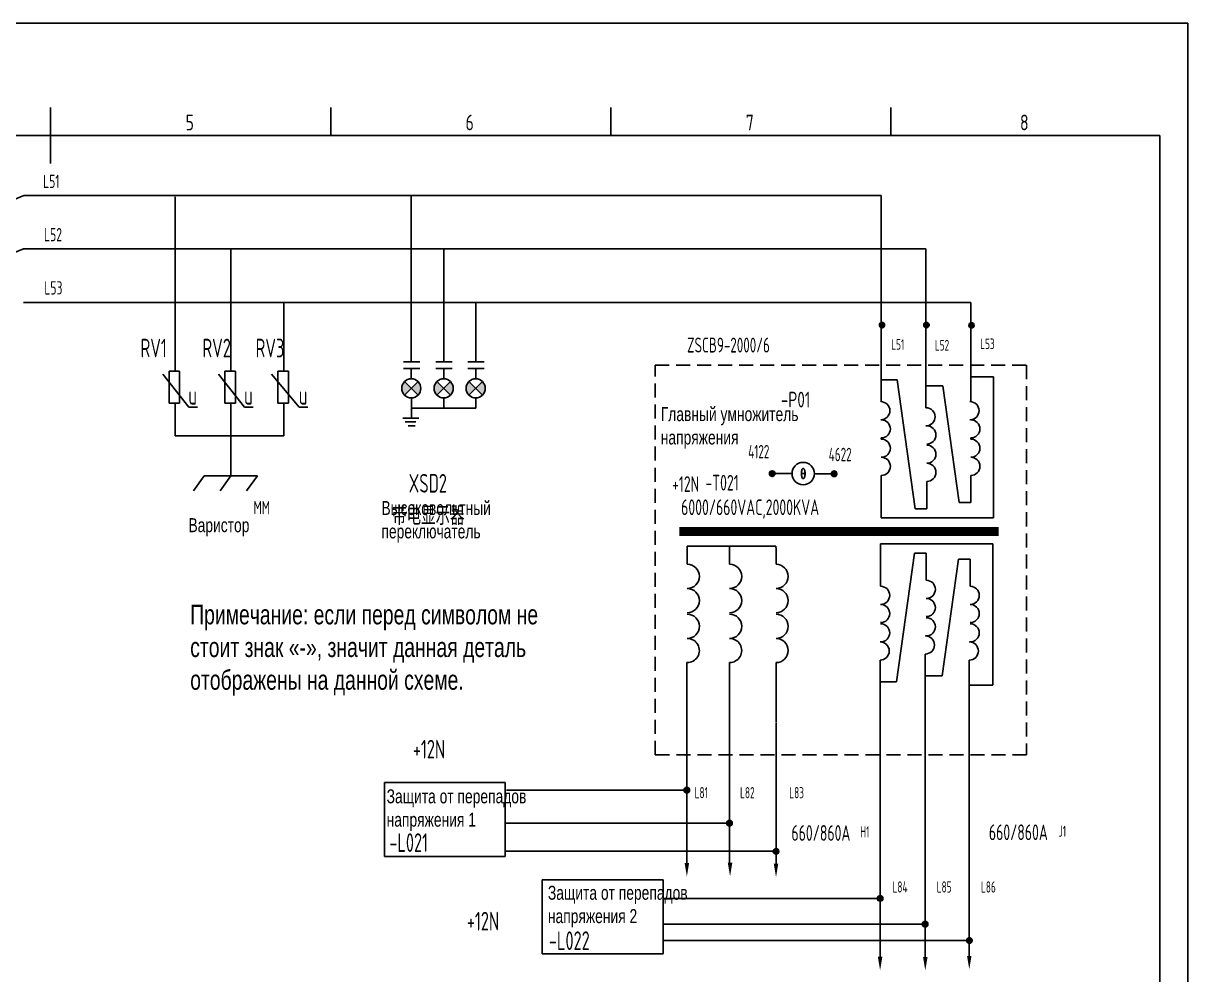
# Model space of a CAD drawing. Header units: millimetres. Extents: x 743 to 25007, y -5378 to 2245.
# Drawn here: x 5014 to 5221.9, y -109.8 to 60 of the extents above; entities that cross this region are included whole.
import ezdxf

# ---------------------------------------------------------------- set-up
doc = ezdxf.new("R2010")
doc.units = ezdxf.units.MM
doc.header["$LTSCALE"] = 10
doc.header["$MEASUREMENT"] = 0
doc.linetypes.add('DASHED2', pattern=[0.375, 0.25, -0.125])
doc.layers.add('11', color=3, linetype='Continuous')
doc.layers.add('CONTINUOUS', color=7, linetype='Continuous')
doc.styles.add('ROMAN', font='ROMANC.shx', dxfattribs={"width": 0.7, "height": 0.7})
doc.styles.add('ROMANS', font='romans', dxfattribs={"width": 0.67, "bigfont": 'hzlib'})
doc.styles.get("Standard").update_dxf_attribs({"font": 'isocp', "width": 0.707, "bigfont": 'intecad.shx'})

msp = doc.modelspace()

# ---------------------------------------------------------------- hatches: boundary and pattern name
at = {"layer": 'CONTINUOUS'}
h = msp.add_hatch(dxfattribs=at)
h.set_pattern_fill('ANGLE', color=256, scale=0.076, style=0)
h.set_pattern_definition([(0, (4536.57995, -166.63103), (0, 0.53086), [0.38608, -0.14478]), (90, (4536.57995, -166.63103), (-0.53086, 3e-17), [0.38608, -0.14478])])
h.paths.add_polyline_path([(5166.83, 6.09, 1), (5167.78, 6.09, 1)])
h = msp.add_hatch(dxfattribs=at)
h.set_pattern_fill('ANGLE', color=256, scale=0.0076, style=0)
h.set_pattern_definition([(0, (4535.79956, -156.389855), (0, 0.053086), [0.038608, -0.014478]), (90, (4535.79956, -156.389855), (-0.053086, 3e-18), [0.038608, -0.014478])])
h.paths.add_polyline_path([(5166.83, 6.09, 1), (5167.78, 6.09, 1)])
h = msp.add_hatch(dxfattribs=at)
h.set_pattern_fill('ANGLE', color=256, scale=0.0076, style=0)
h.set_pattern_definition([(0, (4543.71453, -156.383433), (0, 0.053086), [0.038608, -0.014478]), (90, (4543.71453, -156.383433), (-0.053086, 3e-18), [0.038608, -0.014478])])
h.paths.add_polyline_path([(5174.75, 6.1, 1), (5175.69, 6.1, 1)])
h = msp.add_hatch(dxfattribs=at)
h.set_pattern_fill('ANGLE', color=256, scale=0.076, style=0)
h.set_pattern_definition([(0, (4544.4949, -166.6246), (0, 0.53086), [0.38608, -0.14478]), (90, (4544.4949, -166.6246), (-0.53086, 3e-17), [0.38608, -0.14478])])
h.paths.add_polyline_path([(5174.75, 6.1, 1), (5175.69, 6.1, 1)])
h = msp.add_hatch(dxfattribs=at)
h.set_pattern_fill('ANGLE', color=256, scale=0.076, style=0)
h.set_pattern_definition([(0, (4552.54344, -166.67717), (0, 0.53086), [0.38608, -0.14478]), (90, (4552.54344, -166.67717), (-0.53086, 3e-17), [0.38608, -0.14478])])
h.paths.add_polyline_path([(5182.8, 6.05, 1), (5183.74, 6.05, 1)])
h = msp.add_hatch(dxfattribs=at)
h.set_pattern_fill('ANGLE', color=256, scale=0.0076, style=0)
h.set_pattern_definition([(0, (4551.763046, -156.436), (0, 0.053086), [0.038608, -0.014478]), (90, (4551.763046, -156.436), (-0.053086, 3e-18), [0.038608, -0.014478])])
h.paths.add_polyline_path([(5182.8, 6.05, 1), (5183.74, 6.05, 1)])
h = msp.add_hatch(color=256, dxfattribs=at)
h.paths.add_polyline_path([(5083.26, -5.2), (5082.05, -3.99, 0.198912), (5081.55, -5.2)])
h.paths.add_polyline_path([(5082.05, -6.41), (5083.26, -5.2), (5081.55, -5.2, 0.198912)])
h.paths.add_polyline_path([(5084.47, -6.41, 0.198912), (5084.97, -5.2), (5083.26, -5.2)])
h.paths.add_polyline_path([(5083.26, -5.2), (5084.97, -5.2, 0.198912), (5084.47, -3.99)])
h = msp.add_hatch(color=256, dxfattribs=at)
h.paths.add_polyline_path([(5089.05, -5.2), (5087.84, -3.99, 0.198912), (5087.34, -5.2)])
h.paths.add_polyline_path([(5087.84, -6.41), (5089.05, -5.2), (5087.34, -5.2, 0.198912)])
h.paths.add_polyline_path([(5090.26, -6.41, 0.198912), (5090.76, -5.2), (5089.05, -5.2)])
h.paths.add_polyline_path([(5089.05, -5.2), (5090.76, -5.2, 0.198912), (5090.26, -3.99)])
h = msp.add_hatch(color=256, dxfattribs=at)
h.paths.add_polyline_path([(5094.76, -5.2), (5093.55, -3.99, 0.198912), (5093.05, -5.2)])
h.paths.add_polyline_path([(5093.55, -6.41), (5094.76, -5.2), (5093.05, -5.2, 0.198912)])
h.paths.add_polyline_path([(5095.97, -6.41, 0.198912), (5096.47, -5.2), (5094.76, -5.2)])
h.paths.add_polyline_path([(5094.76, -5.2), (5096.47, -5.2, 0.198912), (5095.97, -3.99)])
h = msp.add_hatch(dxfattribs=at)
h.set_pattern_fill('ANGLE', color=256, scale=0.008, style=0)
h.set_pattern_definition([(0, (4482.942424, -191.44887), (0, 0.05588), [0.04064, -0.01524]), (90, (4482.942424, -191.44887), (-0.05588, 3e-18), [0.04064, -0.01524])])
h.paths.add_polyline_path([(5147.19, -20.41, 1), (5148.18, -20.41, 1)])
h = msp.add_hatch(dxfattribs=at)
h.set_pattern_fill('ANGLE', color=256, scale=0.08, style=0)
h.set_pattern_definition([(0, (4483.7639, -202.22905), (0, 0.5588), [0.4064, -0.1524]), (90, (4483.7639, -202.22905), (-0.5588, 3e-17), [0.4064, -0.1524])])
h.paths.add_polyline_path([(5147.19, -20.41, 1), (5148.18, -20.41, 1)])
h = msp.add_hatch(dxfattribs=at)
h.set_pattern_fill('ANGLE', color=256, scale=0.08, style=0)
h.set_pattern_definition([(0, (4494.8244, -202.2556), (0, 0.5588), [0.4064, -0.1524]), (90, (4494.8244, -202.2556), (-0.5588, 3e-17), [0.4064, -0.1524])])
h.paths.add_polyline_path([(5158.25, -20.44, 1), (5159.24, -20.44, 1)])
h = msp.add_hatch(dxfattribs=at)
h.set_pattern_fill('ANGLE', color=256, scale=0.008, style=0)
h.set_pattern_definition([(0, (4494.00296, -191.475416), (0, 0.05588), [0.04064, -0.01524]), (90, (4494.00296, -191.475416), (-0.05588, 3e-18), [0.04064, -0.01524])])
h.paths.add_polyline_path([(5158.25, -20.44, 1), (5159.24, -20.44, 1)])
h = msp.add_hatch(dxfattribs=at)
h.set_pattern_fill('ANGLE', color=256, scale=0.08, style=0)
h.set_pattern_definition([(0, (4468.5395, -258.71814), (0, 0.5588), [0.4064, -0.1524]), (90, (4468.5395, -258.71814), (-0.5588, 3e-17), [0.4064, -0.1524])])
h.paths.add_polyline_path([(5131.96, -76.9, 1), (5132.96, -76.9, 1)])
h = msp.add_hatch(dxfattribs=at)
h.set_pattern_fill('ANGLE', color=256, scale=0.008, style=0)
h.set_pattern_definition([(0, (4467.718026, -247.937955), (0, 0.05588), [0.04064, -0.01524]), (90, (4467.718026, -247.937955), (-0.05588, 3e-18), [0.04064, -0.01524])])
h.paths.add_polyline_path([(5131.96, -76.9, 1), (5132.96, -76.9, 1)])
h = msp.add_hatch(dxfattribs=at)
h.set_pattern_fill('ANGLE', color=256, scale=0.008, style=0)
h.set_pattern_definition([(0, (4475.340105, -253.82265), (0, 0.05588), [0.04064, -0.01524]), (90, (4475.340105, -253.82265), (-0.05588, 3e-18), [0.04064, -0.01524])])
h.paths.add_polyline_path([(5139.58, -82.79, 1), (5140.58, -82.79, 1)])
h = msp.add_hatch(dxfattribs=at)
h.set_pattern_fill('ANGLE', color=256, scale=0.08, style=0)
h.set_pattern_definition([(0, (4476.16157, -264.60283), (0, 0.5588), [0.4064, -0.1524]), (90, (4476.16157, -264.60283), (-0.5588, 3e-17), [0.4064, -0.1524])])
h.paths.add_polyline_path([(5139.58, -82.79, 1), (5140.58, -82.79, 1)])
h = msp.add_hatch(dxfattribs=at)
h.set_pattern_fill('ANGLE', color=256, scale=0.08, style=0)
h.set_pattern_definition([(0, (4484.46455, -269.63686), (0, 0.5588), [0.4064, -0.1524]), (90, (4484.46455, -269.63686), (-0.5588, 3e-17), [0.4064, -0.1524])])
h.paths.add_polyline_path([(5147.89, -87.82, 1), (5148.88, -87.82, 1)])
h = msp.add_hatch(dxfattribs=at)
h.set_pattern_fill('ANGLE', color=256, scale=0.008, style=0)
h.set_pattern_definition([(0, (4483.643084, -258.856674), (0, 0.05588), [0.04064, -0.01524]), (90, (4483.643084, -258.856674), (-0.05588, 3e-18), [0.04064, -0.01524])])
h.paths.add_polyline_path([(5147.89, -87.82, 1), (5148.88, -87.82, 1)])
h = msp.add_hatch(dxfattribs=at)
h.set_pattern_fill('ANGLE', color=256, scale=0.008, style=0)
h.set_pattern_definition([(0, (4502.21914, -267.252397), (0, 0.05588), [0.04064, -0.01524]), (90, (4502.21914, -267.252397), (-0.05588, 3e-18), [0.04064, -0.01524])])
h.paths.add_polyline_path([(5166.46, -96.22, 1), (5167.46, -96.22, 1)])
h = msp.add_hatch(dxfattribs=at)
h.set_pattern_fill('ANGLE', color=256, scale=0.08, style=0)
h.set_pattern_definition([(0, (4503.0406, -278.0326), (0, 0.5588), [0.4064, -0.1524]), (90, (4503.0406, -278.0326), (-0.5588, 3e-17), [0.4064, -0.1524])])
h.paths.add_polyline_path([(5166.46, -96.22, 1), (5167.46, -96.22, 1)])
h = msp.add_hatch(dxfattribs=at)
h.set_pattern_fill('ANGLE', color=256, scale=0.08, style=0)
h.set_pattern_definition([(0, (4511.07783, -282.6199), (0, 0.5588), [0.4064, -0.1524]), (90, (4511.07783, -282.6199), (-0.5588, 3e-17), [0.4064, -0.1524])])
h.paths.add_polyline_path([(5174.5, -100.81, 1), (5175.5, -100.81, 1)])
h = msp.add_hatch(dxfattribs=at)
h.set_pattern_fill('ANGLE', color=256, scale=0.008, style=0)
h.set_pattern_definition([(0, (4510.256365, -271.83969), (0, 0.05588), [0.04064, -0.01524]), (90, (4510.256365, -271.83969), (-0.05588, 3e-18), [0.04064, -0.01524])])
h.paths.add_polyline_path([(5174.5, -100.81, 1), (5175.5, -100.81, 1)])
h = msp.add_hatch(dxfattribs=at)
h.set_pattern_fill('ANGLE', color=256, scale=0.008, style=0)
h.set_pattern_definition([(0, (4518.1442, -274.77313), (0, 0.05588), [0.04064, -0.01524]), (90, (4518.1442, -274.77313), (-0.05588, 3e-18), [0.04064, -0.01524])])
h.paths.add_polyline_path([(5182.39, -103.74, 1), (5183.38, -103.74, 1)])
h = msp.add_hatch(dxfattribs=at)
h.set_pattern_fill('ANGLE', color=256, scale=0.08, style=0)
h.set_pattern_definition([(0, (4518.96566, -285.5533), (0, 0.5588), [0.4064, -0.1524]), (90, (4518.96566, -285.5533), (-0.5588, 3e-17), [0.4064, -0.1524])])
h.paths.add_polyline_path([(5182.39, -103.74, 1), (5183.38, -103.74, 1)])

# ---------------------------------------------------------------- linework, layer by layer
at = {"color": 0, "linetype": 'DASHED2'}
for p, q in [((5126.81, -70.6), (5126.81, -1.07)), ((5126.81, -1.07), (5193.08, -1.07)), ((5193.08, -1.07), (5193.08, -70.6)), ((5193.08, -70.6), (5126.81, -70.6))]:
    msp.add_line(p, q, dxfattribs=at)
for p, q in [((5094.77, -8.74), (5083.27, -8.74)), ((5166.96, -62.56), (5166.96, -95.41)), ((5175.03, -62.56), (5175.03, -95.41)), ((5182.88, -62.56), (5182.88, -95.02)), ((5132.46, -64.85), (5132.46, -81.25)), ((5140.09, -64.85), (5140.09, -81.06)), ((5148.38, -64.96), (5148.38, -80.31)), ((5078.49, -75.52), (5078.49, -88.74)), ((5100.05, -75.52), (5078.49, -75.52)), ((5100.05, -88.74), (5100.05, -75.52)), ((5132.46, -76.88), (5100.24, -76.88)), ((5140.09, -81.06), (5140.09, -85.07)), ((5148.38, -80.31), (5148.38, -90.04)), ((5107.37, -82.77), (5100.05, -82.77)), ((5140.09, -82.77), (5107.37, -82.77)), ((5132.46, -81.25), (5132.46, -89.9)), ((5140.09, -85.07), (5140.09, -89.86)), ((5078.49, -88.74), (5100.05, -88.74)), ((5114.5, -87.8), (5100.05, -87.8)), ((5148.38, -87.8), (5114.5, -87.8)), ((5106.65, -92.91), (5106.65, -106.13)), ((5128.21, -92.91), (5106.65, -92.91)), ((5128.21, -106.13), (5128.21, -92.91)), ((5166.96, -97.36), (5166.96, -95.17)), ((5175.03, -95.41), (5175.03, -98.3)), ((5182.88, -95.02), (5182.88, -97.91)), ((5166.96, -96.22), (5128.21, -96.22)), ((5166.96, -97.36), (5166.96, -97.96)), ((5166.96, -97.96), (5166.96, -106.63)), ((5175.03, -98.3), (5175.03, -103.6)), ((5182.88, -97.91), (5182.88, -106.48)), ((5175, -100.81), (5128.21, -100.81)), ((5182.89, -103.74), (5128.21, -103.74)), ((5175.03, -103.6), (5175.03, -106.69)), ((5106.65, -106.13), (5128.21, -106.13))]:
    msp.add_line(p, q)
at = {"layer": 'CONTINUOUS', "color": 3}
for p, q in [((5221.87, 59.95), (4801.87, 59.95)), ((5221.87, -237.05), (5221.87, 59.95))]:
    msp.add_line(p, q, dxfattribs=at)
at = {"layer": 'CONTINUOUS'}
for p, q in [((5018.87, 39.95), (5018.87, 44.95)), ((4821.87, 39.95), (5216.87, 39.95)), ((5018.87, 39.95), (5018.87, 34.95)), ((5216.87, -232.05), (5216.87, 39.95)), ((5014.1, 29.2), (5006.92, 26.27)), ((5014.05, 29.2), (5167.17, 29.2)), ((5083.26, 29.2), (5083.26, -0.49)), ((5167.17, 29.2), (5167.17, -7.58)), ((5041.08, -2.12), (5041.08, 28.99)), ((5014.05, 19.68), (5006.92, 16.77)), ((5014.05, 19.68), (5175.15, 19.68)), ((5051.03, -2.12), (5051.03, 19.68)), ((5089.05, 19.68), (5089.05, -0.49)), ((5175.15, -8.65), (5175.15, 19.68)), ((5014.05, 10.12), (5183.16, 10.12)), ((5060.53, -2.12), (5060.53, 10.12)), ((5094.76, 10.08), (5094.76, -0.49)), ((5183.16, 10.12), (5183.16, -7.58)), ((5041.08, -2.12), (5041.08, -1.31)), ((5081.86, -0.49), (5084.79, -0.49)), ((5081.86, -1.66), (5084.79, -1.66)), ((5083.26, -1.66), (5083.26, -3.49)), ((5087.65, -0.49), (5090.58, -0.49)), ((5087.65, -1.66), (5090.58, -1.66)), ((5089.05, -1.66), (5089.05, -3.49)), ((5093.36, -0.49), (5096.29, -0.49)), ((5093.36, -1.66), (5096.29, -1.66)), ((5094.76, -1.66), (5094.76, -3.49)), ((5038.88, -2.65), (5043.54, -8.57)), ((5040.01, -2.12), (5041.91, -2.12)), ((5040.01, -7.82), (5040.01, -2.12)), ((5041.91, -2.12), (5041.91, -7.82)), ((5048.83, -2.65), (5053.49, -8.57)), ((5049.96, -7.82), (5049.96, -2.12)), ((5049.96, -2.12), (5051.86, -2.12)), ((5051.86, -2.12), (5051.86, -7.82)), ((5058.33, -2.65), (5063.26, -8.57)), ((5059.46, -7.82), (5059.46, -2.12)), ((5059.46, -2.12), (5061.36, -2.12)), ((5061.36, -2.12), (5061.36, -7.82)), ((5082.05, -6.41), (5084.47, -3.99)), ((5082.05, -3.99), (5084.47, -6.41)), ((5087.84, -6.41), (5090.26, -3.99)), ((5087.84, -3.99), (5090.26, -6.41)), ((5093.55, -6.41), (5095.97, -3.99)), ((5093.55, -3.99), (5095.97, -6.41)), ((5167.54, -3.69), (5167.14, -3.69)), ((5169.99, -3.68), (5167.59, -3.68)), ((5173.24, -26.67), (5169.99, -3.68)), ((5187.21, -3.11), (5183.15, -3.11)), ((5187.21, -28.29), (5187.21, -3.11)), ((5175.72, -4.76), (5175.06, -4.76)), ((5175.15, -4.23), (5175.15, -5.21)), ((5178.13, -4.75), (5175.66, -4.75)), ((5181.09, -25.58), (5178.13, -4.75)), ((5041.91, -7.82), (5040.01, -7.82)), ((5041.08, -7.99), (5041.08, -13.66)), ((5051.86, -7.82), (5049.96, -7.82)), ((5051.03, -7.99), (5051.03, -12.71)), ((5061.36, -7.82), (5059.46, -7.82)), ((5060.53, -7.99), (5060.53, -13.66)), ((5083.27, -6.91), (5083.27, -10.52)), ((5089.06, -6.91), (5089.06, -8.74)), ((5094.77, -6.91), (5094.77, -8.74)), ((5043.54, -8.57), (5045.07, -8.57)), ((5053.49, -8.57), (5055.02, -8.57)), ((5063.26, -8.57), (5064.78, -8.57)), ((5081.78, -10.52), (5084.6, -10.52)), ((5082.19, -11.19), (5084.1, -11.19)), ((5082.69, -11.89), (5083.93, -11.89)), ((5167.17, -10.81), (5167.17, -10.81)), ((5183.16, -10.8), (5183.16, -10.81)), ((5041.08, -13.66), (5050.08, -13.66)), ((5051.98, -13.66), (5050.08, -13.66)), ((5051.03, -12.71), (5051.03, -14.61)), ((5051.98, -13.66), (5060.53, -13.66)), ((5167.17, -14.05), (5167.17, -14.26)), ((5183.16, -14.05), (5183.16, -14.26)), ((5051.03, -17.46), (5051.03, -14.61)), ((5051.03, -16.04), (5051.03, -20.79)), ((5046.28, -20.79), (5044.37, -23.51)), ((5046.28, -20.79), (5055.78, -20.79)), ((5051.03, -20.79), (5049.12, -23.51)), ((5055.78, -20.79), (5053.87, -23.51)), ((5147.67, -20.41), (5151.23, -20.41)), ((5152.9, -20.4), (5153.56, -20.4)), ((5155.23, -20.43), (5158.79, -20.43)), ((5167.17, -20.74), (5167.17, -25.6)), ((5183.16, -20.74), (5183.16, -24.79)), ((5175.31, -21.81), (5175.31, -25.86)), ((5183.16, -24.79), (5183.16, -25.58)), ((5167.17, -25.6), (5167.17, -28.29)), ((5175.31, -26.67), (5173.24, -26.67)), ((5175.31, -25.86), (5175.31, -26.67)), ((5183.16, -25.58), (5181.09, -25.58)), ((5167.17, -28.29), (5187.21, -28.29)), ((5167.05, -35.66), (5167.05, -32.97)), ((5187.1, -32.97), (5167.05, -32.97)), ((5187.1, -32.97), (5187.1, -58.15)), ((5147.84, -33.35), (5132.53, -33.35)), ((5132.53, -36.59), (5132.53, -33.35)), ((5140.09, -36.59), (5140.09, -33.35)), ((5147.84, -33.35), (5148.33, -33.35)), ((5148.33, -33.35), (5148.38, -33.89)), ((5148.38, -36.59), (5148.38, -33.89)), ((5173.12, -34.59), (5169.87, -57.58)), ((5175.2, -34.59), (5173.12, -34.59)), ((5175.2, -35.4), (5175.2, -34.59)), ((5167.05, -40.52), (5167.05, -35.66)), ((5175.2, -39.45), (5175.2, -35.4)), ((5180.97, -35.68), (5178.02, -56.51)), ((5183.05, -35.68), (5180.97, -35.68)), ((5183.05, -36.47), (5183.05, -35.68)), ((5183.05, -40.52), (5183.05, -36.47)), ((5166.96, -53.69), (5166.96, -57.58)), ((5175.03, -52.61), (5175.03, -56.51)), ((5182.88, -53.69), (5182.88, -58.15)), ((5132.46, -54.14), (5132.46, -64.85)), ((5140.09, -54.14), (5140.09, -64.85)), ((5148.38, -54.14), (5148.38, -64.85)), ((5166.96, -57.58), (5166.96, -64.85)), ((5169.87, -57.58), (5166.96, -57.58)), ((5175.03, -56.51), (5175.03, -64.85)), ((5178.02, -56.51), (5175.03, -56.51)), ((5182.88, -58.15), (5182.88, -64.85)), ((5187.1, -58.15), (5182.88, -58.15))]:
    msp.add_line(p, q, dxfattribs=at)
at = {"layer": 'CONTINUOUS', "linetype": 'Continuous'}
for p, q in [((5068.87, 39.95), (5068.87, 44.95)), ((5118.87, 39.95), (5118.87, 44.95)), ((5168.87, 39.95), (5168.87, 44.95))]:
    msp.add_line(p, q, dxfattribs=at)
at = {"layer": 'CONTINUOUS'}
msp.add_lwpolyline([(5153.23, -21.31, 0.216642), (5153.34, -21.26, 0.092921), (5153.47, -21.04, 0.049591), (5153.53, -20.77, 0.037166), (5153.56, -20.4, 0.037166), (5153.53, -20.02, 0.049591), (5153.47, -19.75, 0.092921), (5153.34, -19.53, 0.216642), (5153.23, -19.48, 0.216642), (5153.13, -19.53, 0.092921), (5153, -19.75, 0.049591), (5152.93, -20.02, 0.037166), (5152.9, -20.4, 0.037166), (5152.93, -20.77, 0.049591), (5153, -21.04, 0.092921), (5153.13, -21.26, 0.216642)], format="xyb", close=True, dxfattribs=at)
at = {"layer": 'CONTINUOUS', "const_width": 1.6}
msp.add_lwpolyline([(5188.11, -30.76), (5131.13, -30.76)], dxfattribs=at)
at = {"layer": 'CONTINUOUS'}
for centre, radius in [((5167.3, 6.09), 0.472), ((5175.22, 6.1), 0.472), ((5183.27, 6.05), 0.472), ((5083.26, -5.2), 1.71), ((5089.05, -5.2), 1.71), ((5094.76, -5.2), 1.71), ((5153.23, -20.41), 2), ((5147.68, -20.41), 0.497), ((5158.74, -20.44), 0.497), ((5132.46, -76.9), 0.497), ((5140.08, -82.79), 0.497), ((5148.38, -87.82), 0.497), ((5166.96, -96.22), 0.497), ((5175, -100.81), 0.497), ((5182.89, -103.74), 0.497)]:
    msp.add_circle(centre, radius, dxfattribs=at)
for centre, radius, start in [((5167.08, -9.19), 1.62, 270), ((5183, -9.19), 1.62, 270), ((5175.15, -10.27), 1.62, 270), ((5167.17, -12.43), 1.62, 270), ((5175.31, -13.51), 1.62, 270), ((5183.16, -12.43), 1.62, 270), ((5167.17, -15.88), 1.62, 270), ((5183.16, -15.88), 1.62, 270), ((5175.31, -16.95), 1.62, 270), ((5167.17, -19.12), 1.62, 270), ((5175.31, -20.19), 1.62, 270), ((5183.16, -19.12), 1.62, 270), ((5132.53, -38.75), 2.16, 270), ((5140.09, -38.75), 2.16, 270), ((5148.38, -38.75), 2.16, 270), ((5175.2, -41.07), 1.62, 270), ((5132.53, -43.07), 2.16, 270), ((5140.09, -43.07), 2.16, 270), ((5148.38, -43.07), 2.16, 270), ((5167.05, -42.14), 1.62, 270), ((5183.05, -42.14), 1.62, 270), ((5175.2, -44.31), 1.62, 270), ((5132.53, -47.66), 2.16, 270), ((5140.09, -47.66), 2.16, 270), ((5148.38, -47.66), 2.16, 270), ((5167.05, -45.38), 1.62, 270), ((5183.05, -45.38), 1.62, 270), ((5167.05, -48.83), 1.62, 270), ((5175.2, -47.75), 1.62, 270), ((5183.05, -48.83), 1.62, 270), ((5132.53, -51.98), 2.16, 268.2578), ((5140.09, -51.98), 2.16, 269.9886), ((5148.38, -51.98), 2.16, 270), ((5175.03, -50.99), 1.62, 270), ((5166.96, -52.07), 1.62, 270), ((5182.88, -52.07), 1.62, 270)]:
    msp.add_arc(centre, radius, start, 90, dxfattribs=at)
for points in [[(5132.86, -89.9), (5132.06, -89.9), (5132.46, -92.3)], [(5140.57, -89.86), (5139.77, -89.86), (5140.17, -92.26)], [(5148.78, -90.04), (5147.98, -90.04), (5148.38, -92.44)], [(5167.36, -106.63), (5166.56, -106.63), (5166.96, -109.03)], [(5175.43, -106.69), (5174.63, -106.69), (5175.03, -109.09)], [(5183.28, -106.48), (5182.48, -106.48), (5182.88, -108.88)]]:
    msp.add_solid(points, dxfattribs=at)

# ---------------------------------------------------------------- texts
at = {"attachment_point": 1}
for s, insert, char_height, width in [('{\\fArial|b0|i0|c204|p34;Главный умножитель напряжения}', (5127.8, -8.54), 2.5, 36.3812), ('{\\fArial|b0|i0|c204|p34;\\H0.71429x;Высоковольтный переключатель \\H1.4x;\\~}', (5077.93, -25.3), 3.5, 27.0998), ('{\\fArial|b0|i0|c204|p34;Варистор }', (5043.48, -28.36), 2.5, 27.0998), ('{\\fArial|b0|i0|c204|p34;Примечание: если перед символом не стоит знак «-», значит данная деталь отображены на данной схеме.}', (5043.79, -43.81), 3.5, 71.3306), ('{\\fArial|b0|i0|c204|p34;\\H0.71429x;Защита от перепадов напряжения 1 \\H1.4x;\\~}', (5078.86, -76.75), 3.5, 27.0998), ('{\\fArial|b0|i0|c204|p34;\\H0.71429x;Защита от перепадов напряжения \\fArial|b0|i0|c0|p34;2\\fArial|b0|i0|c204|p34; \\H1.4x;\\~}', (5107.65, -93.96), 3.5, 27.0998)]:
    msp.add_mtext(s, dxfattribs=dict(at, insert=insert, char_height=char_height, width=width))
at = {"layer": '11', "char_height": 3.5, "attachment_point": 5}
for insert in [(5043.2, -22.29), (5043.2, -32.3)]:
    msp.add_mtext('\\A1;{\\C7;\\H0.5x;\\S^ ;}', dxfattribs=dict(at, insert=insert))
at = {"layer": 'CONTINUOUS', "linetype": 'Continuous', "style": 'ROMAN', "width": 0.7}
for s, p in [('8', (5191.93, 40.85)), ('5', (5042.97, 40.85)), ('6', (5092.95, 40.85)), ('7', (5142.98, 40.85))]:
    msp.add_text(s, height=2.8, dxfattribs=at).set_placement(p)
at = {"layer": 'CONTINUOUS'}
for s, height, width, p in [('L51', 2.375, 0.707, (5017.53, 30.55)), ('L52', 2.375, 0.707, (5017.69, 21.05)), ('L53', 2.375, 0.707, (5017.74, 11.55)), ('RV1', 3.325, 0.707, (5034.92, 0.34)), ('   RV2', 3.325, 0.707, (5041.93, 0.34)), ('   RV3', 3.325, 0.707, (5051.43, 0.34)), ('ZSCB9-2000/6', 2.66, 0.707, (5132.5, 1.2)), ('L51', 1.9, 0.707, (5168.94, 1.69)), ('L52', 1.9, 0.707, (5176.72, 1.55)), ('L53', 1.9, 0.707, (5184.82, 1.8)), ('u', 3.33, 0.707, (5043.46, -8.09)), ('u', 3.33, 0.707, (5053.41, -8.09)), ('u', 3.33, 0.707, (5063.17, -8.09)), ('4122', 2.4, 0.67, (5143.41, -17.69)), ('4622', 2.4, 0.67, (5157.78, -18.2)), ('XSD2', 3.325, 0.707, (5082.79, -23.8)), ('-T021', 2.8, 0.707, (5135.78, -23.43)), ('+12N', 2.8, 0.707, (5129.82, -23.67)), ('MM', 2.375, 0.707, (5055.1, -27.67)), ('带电显示器', 3.325, 0.707, (5079.84, -29.58)), ('6000/660VAC,2000KVA', 2.8, 0.707, (5131.44, -27.81)), ('+12N', 3.325, 0.707, (5083.55, -71.25)), ('L81', 2, 0.67, (5133.85, -78.35)), ('L82', 2, 0.67, (5141.96, -78.35)), ('L83', 2, 0.67, (5150.74, -78.35)), ('660/860A', 2.8, 0.707, (5151.13, -85.94)), ('660/860A', 2.8, 0.707, (5186.38, -85.82)), ('-L021', 3.325, 0.707, (5079.34, -87.92)), ('H1', 2, 0.67, (5163.41, -85.35)), ('J1', 2, 0.67, (5198.84, -85.23)), ('L84', 2, 0.67, (5169.17, -95.18)), ('L85', 2, 0.67, (5177.07, -95.18)), ('L86', 2, 0.67, (5184.97, -95.18)), ('+12N', 3.325, 0.707, (5093.19, -101.94)), ('-L022', 3.325, 0.707, (5107.83, -105.42))]:
    msp.add_text(s, height=height, dxfattribs=dict(at, width=width)).set_placement(p)
at = {"layer": 'CONTINUOUS', "style": 'ROMANS', "width": 0.67}
msp.add_text('-P01', height=2.8, dxfattribs=at).set_placement((5149.24, -8.6))

doc.saveas('drawing.dxf')
